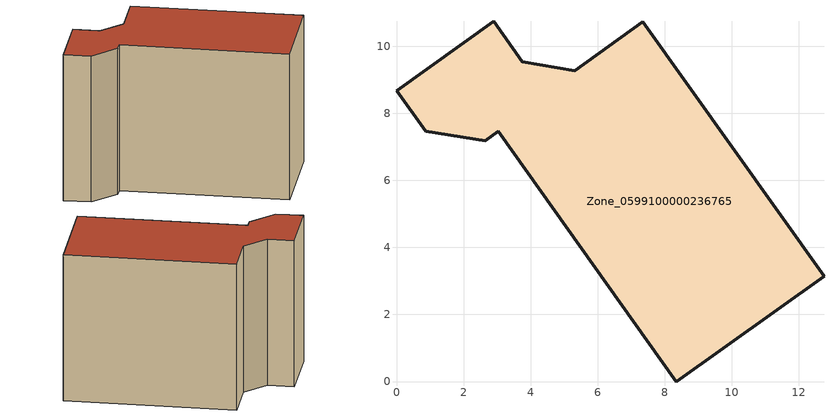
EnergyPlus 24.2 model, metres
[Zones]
Zone_0599100000236765
 floor ground (C_G): 3.75,9.54 5.31,9.27 7.35,10.73 12.75,3.15 8.35,0 3.03,7.46 2.65,7.18 0.87,7.46 0,8.67 2.9,10.74 z0
 wall outside (C_F): 3.03,7.46 8.35,0 12.75,3.15 7.35,10.73 5.31,9.27 3.75,9.54 2.9,10.74 0,8.67 0.87,7.46 2.65,7.18 3.03,7.46 z0:8.39
 roof outside (C_R): 0,8.67 0.87,7.46 2.65,7.18 3.03,7.46 8.35,0 12.75,3.15 7.35,10.73 5.31,9.27 3.75,9.54 2.9,10.74 z8.39
[BUILDING]
Pand.0599100000236765: North Axis=0; Terrain=City; Loads Convergence Tolerance Value=0.04; Temperature Convergence Tolerance Value=0.4; Solar Distribution=FullExterior; Maximum Number of Warmup Days=25; Minimum Number of Warmup Days=1
[Site:Location]
Rotterdam.The.Hague.AP_ZH_NLD Design_Conditions: Latitude=51.96; Longitude=4.45; Time Zone=1; Elevation=-4.5
[SITE:GROUNDTEMPERATURE:BUILDINGSURFACE]
18, 18, 18, 18, 18, 18, 18, 18, 18, 18, 18, 18
[MATERIAL] Thermal Absorptance=0.9; Solar Absorptance=0.7; Visible Absorptance=0.7
Name | Roughness | Thickness | Conductivity | Density | Specific Heat
G.TI.1975-1991 | MediumSmooth | 0.15 | 0.288461 | 540 | 1210
F.TI.1975-1991 | Rough | 0.3 | 0.230769 | 1920 | 840
R.TI.1975-1991 | MediumRough | 0.2 | 0.153846 | 1500 | 1000
[CONSTRUCTION]
C_G: G.TI.1975-1991
C_F: F.TI.1975-1991
C_R: R.TI.1975-1991
[ZONE]
Zone_0599100000236765: Type=1; Multiplier=1; Ceiling Height=Autocalculate; Volume=Autocalculate; Floor Area=autocalculate; Part of Total Floor Area=Yes
[ZONEINFILTRATION:DESIGNFLOWRATE]
Infil_Zone_0599100000236765: Zone or ZoneList or Space or SpaceList=Zone_0599100000236765; Schedule=AlwaysOn; Design Flow Rate Calculation Method=Flow/Area; Flow Rate per Floor Area=0.003; Constant Term Coefficient=1; Temperature Term Coefficient=0; Velocity Term Coefficient=0; Velocity Squared Term Coefficient=0
[HVACTEMPLATE:ZONE:IDEALLOADSAIRSYSTEM]
Zone_0599100000236765: Maximum Heating Supply Air Temperature=50; Minimum Cooling Supply Air Temperature=13; Maximum Heating Supply Air Humidity Ratio=0.0156; Minimum Cooling Supply Air Humidity Ratio=0.0077; Heating Limit=NoLimit; Cooling Limit=NoLimit; Dehumidification Control Type=ConstantSensibleHeatRatio; Cooling Sensible Heat Ratio=0.7; Dehumidification Setpoint=60; Humidification Control Type=None; Humidification Setpoint=30; Outdoor Air Method=None; Outdoor Air Flow Rate per Person=0.00944; Outdoor Air Flow Rate per Zone Floor Area=0; Outdoor Air Flow Rate per Zone=0; Demand Controlled Ventilation Type=None; Outdoor Air Economizer Type=NoEconomizer; Heat Recovery Type=None; Sensible Heat Recovery Effectiveness=0.7; Latent Heat Recovery Effectiveness=0.65
[ZONECONTROL:THERMOSTAT]
ThermostatControl_Zone_0599100000236765: Zone or ZoneList=Zone_0599100000236765; Control Type Schedule=DualSetpointControlType; Control 1=Thermostat_Zone_0599100000236765; Temperature Difference Between Cutout And Setpoint=0
[THERMOSTATSETPOINT:DUALSETPOINT]
Thermostat_Zone_0599100000236765: Heating Setpoint Temperature Schedule=HeatingSetpoint_Zone_0599100000236765; Cooling Setpoint Temperature Schedule=CoolingSetpoint_Zone_0599100000236765
[SCHEDULE:COMPACT]
HeatingSetpoint_Zone_0599100000236765: Through: 12/31, For: AllDays, Until: 24:00, 21
CoolingSetpoint_Zone_0599100000236765: Through: 12/31, For: AllDays, Until: 24:00, 24
DualSetpointControlType: Through: 12/31, For: AllDays, Until: 24:00, 4
AlwaysOn: Through: 12/31, For: AllDays, Until: 24:00, 1
